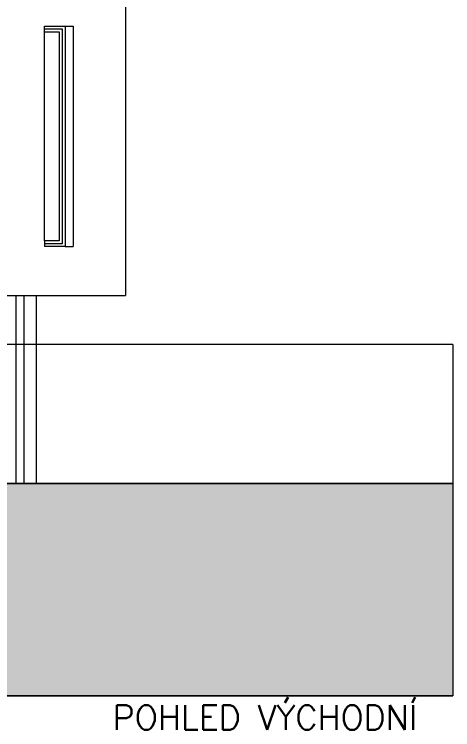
# Model space of a CAD drawing. Header units: metres. Extents: x -45 to 1930, y -347 to 488.
# Drawn here: x 155.11 to 160.47, y -146.66 to -137.9 of the extents above; entities that cross this region are included whole.
import ezdxf

# ---------------------------------------------------------------- set-up
doc = ezdxf.new("R2010")
doc.units = ezdxf.units.M
doc.layers.add('FLOATINGWINDOWS', color=2, linetype='Continuous', plot=False)
for name, color, linetype in [('SRAFY', 3, 'Continuous'), ('ZARIZOVAKY', 251, 'Continuous'), ('ZDIVO', 1, 'Continuous')]:
    doc.layers.add(name, color=color, linetype=linetype)
doc.layers.add('Standard', color=7, linetype='Continuous', lineweight=25)
doc.styles.add('ROMANS', font='romans.shx', dxfattribs={"width": 0.7})

msp = doc.modelspace()

# ---------------------------------------------------------------- hatches: boundary and pattern name
at = {"layer": 'SRAFY', "linetype": 'Continuous', "lineweight": 0}
msp.add_hatch(color=251, dxfattribs=at).paths.add_polyline_path([(124.579286, -143.647185), (160.473648, -143.647185), (160.473648, -146.248956), (124.579286, -146.248956)])

# ---------------------------------------------------------------- linework, layer by layer
at = {"layer": 'FLOATINGWINDOWS', "linetype": 'Continuous', "lineweight": 0}
for p, q in [((156.468296, -133.747185), (156.468296, -141.347185)), ((155.478379, -138.117185), (155.478379, -138.047185)), ((155.727762, -138.047185), (155.727762, -140.747185)), ((155.727762, -138.047185), (155.827762, -138.047185)), ((155.827762, -138.047185), (155.827762, -140.747185)), ((155.478379, -140.677185), (155.478379, -140.747185)), ((155.727762, -140.747185), (155.827762, -140.747185)), ((149.468296, -141.347185), (156.468296, -141.347185)), ((155.12472, -141.347185), (155.12472, -143.647185)), ((155.22472, -141.347185), (155.22472, -143.647185)), ((155.374623, -141.347185), (155.374623, -143.647185))]:
    msp.add_line(p, q, dxfattribs=at)
for points in [[(155.478379, -138.047185), (155.727762, -138.047185), (155.727762, -140.747185), (155.478379, -140.747185)], [(155.478379, -138.082185), (155.692762, -138.082185), (155.692762, -140.712185), (155.478379, -140.712185)]]:
    msp.add_lwpolyline(points, dxfattribs=at)
msp.add_lwpolyline([(155.478379, -138.117185), (155.657762, -138.117185), (155.657762, -140.677185), (155.478379, -140.677185)], close=True, dxfattribs=at)
at = {"layer": 'FLOATINGWINDOWS', "linetype": 'Continuous', "lineweight": 0, "flags": 128}
msp.add_lwpolyline([(124.579286, -143.647185), (160.473648, -143.647185), (160.473648, -146.248956), (124.579286, -146.248956)], close=True, dxfattribs=at)
at = {"layer": 'SRAFY', "linetype": 'Continuous', "lineweight": 0}
for p in [(160.473648, -143.647185), (124.579286, -146.248956)]:
    msp.add_line(p, (160.473648, -146.248956), dxfattribs=at)
at = {"layer": 'ZARIZOVAKY', "linetype": 'Continuous', "lineweight": 0}
for q in [(149.2493, -141.947185), (160.473648, -143.647185)]:
    msp.add_line((160.473648, -141.947185), q, dxfattribs=at)
at = {"layer": 'ZDIVO', "linetype": 'Continuous', "lineweight": 0}
msp.add_line((160.473648, -143.647185), (124.579286, -143.647185), dxfattribs=at)

# ---------------------------------------------------------------- texts
at = {"layer": 'Standard', "color": 7, "linetype": 'ByBlock', "lineweight": 25, "style": 'ROMANS'}
msp.add_text('POHLED VÝCHODNÍ', height=0.3, dxfattribs=at).set_placement((156.311631, -146.661507))

doc.saveas('drawing.dxf')
